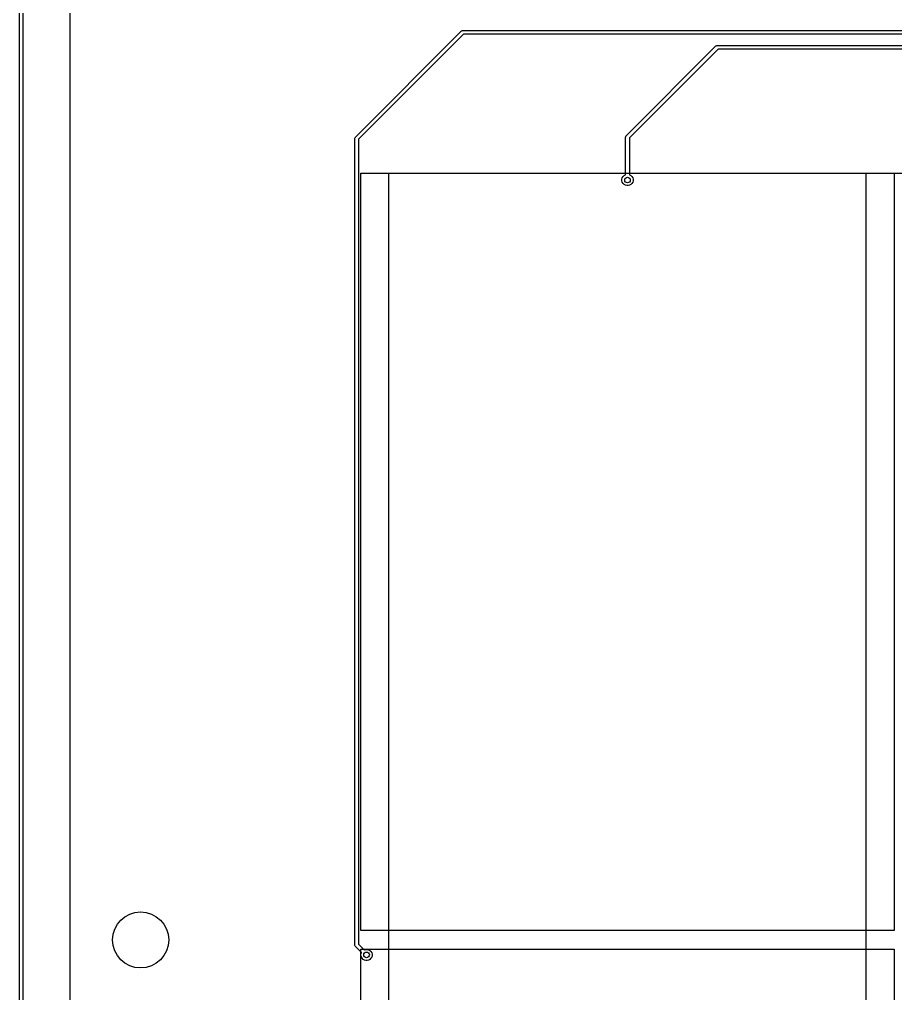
# Model space of a CAD drawing. Header units: millimetres. Extents: x 45 to 545, y -265 to -129.
# Drawn here: x 45 to 91.8, y -208 to -155.9 of the extents above; entities that cross this region are included whole.
import ezdxf

# ---------------------------------------------------------------- set-up
doc = ezdxf.new("R2010")
doc.units = ezdxf.units.MM
for name, color, linetype, true_color in [('B.Cu', 151, 'CONTINUOUS', 0x6fccdb), ('Edge.Cuts', 111, 'CONTINUOUS', 0x81ffbe), ('F.Cu', 241, 'CONTINUOUS', 0xe27299), ('User.4', 31, 'CONTINUOUS', 0xd8c852)]:
    doc.layers.add(name, color=color, linetype=linetype, true_color=true_color)

msp = doc.modelspace()

# ---------------------------------------------------------------- linework, layer by layer
at = {"layer": 'B.Cu', "linetype": 'CONTINUOUS'}
for p, q in [((45.2005, -249.775), (45.2005, -152)), ((47.7, -152), (47.7, -249.775)), ((62.954289, -162.204289), (68.629289, -156.529289)), ((68.741422, -156.7), (63.125, -162.316422)), ((68.629289, -156.529289), (68.644443, -156.516853)), ((68.644443, -156.516853), (68.680491, -156.501921)), ((68.680491, -156.501921), (68.7, -156.5)), ((68.7, -156.5), (135.758578, -156.5)), ((135.8, -156.7), (68.741422, -156.7)), ((77.429289, -162.129289), (82.229289, -157.329289)), ((82.341422, -157.5), (77.6, -162.241422)), ((82.229289, -157.329289), (82.244443, -157.316853)), ((82.244443, -157.316853), (82.280491, -157.301921)), ((82.280491, -157.301921), (82.3, -157.3)), ((82.3, -157.3), (136.658578, -157.3)), ((136.7, -157.5), (82.341422, -157.5)), ((62.925, -162.275), (62.926921, -162.255491)), ((62.925, -205.4), (62.925, -162.275)), ((62.926921, -162.255491), (62.941853, -162.219443)), ((62.941853, -162.219443), (62.954289, -162.204289)), ((63.125, -162.316422), (63.125, -205.358578)), ((77.4, -162.2), (77.401921, -162.180491)), ((77.4, -164.218869), (77.4, -162.2)), ((77.401921, -162.180491), (77.416853, -162.144443)), ((77.416853, -162.144443), (77.416854, -162.144442)), ((77.416854, -162.144442), (77.429289, -162.129289)), ((77.6, -162.241422), (77.6, -164.218869)), ((77.202567, -164.460842), (77.222836, -164.385195)), ((77.202567, -164.539158), (77.202567, -164.460842)), ((77.222836, -164.614805), (77.202567, -164.539158)), ((77.222836, -164.385195), (77.261994, -164.317372)), ((77.261994, -164.317372), (77.317372, -164.261994)), ((77.317372, -164.261994), (77.385195, -164.222836)), ((77.385195, -164.222836), (77.4, -164.218869)), ((77.6, -164.218869), (77.614805, -164.222836)), ((77.614805, -164.222836), (77.682628, -164.261994)), ((77.682628, -164.261994), (77.738006, -164.317372)), ((77.738006, -164.317372), (77.777164, -164.385195)), ((77.777164, -164.385195), (77.797433, -164.460842)), ((77.797433, -164.539158), (77.777164, -164.614805)), ((77.797433, -164.460842), (77.797433, -164.539158)), ((77.261994, -164.682628), (77.222836, -164.614805)), ((77.317372, -164.738006), (77.261994, -164.682628)), ((77.385195, -164.777164), (77.317372, -164.738006)), ((77.460842, -164.797433), (77.385195, -164.777164)), ((77.539158, -164.797433), (77.460842, -164.797433)), ((77.614805, -164.777164), (77.539158, -164.797433)), ((77.682628, -164.738006), (77.614805, -164.777164)), ((77.738006, -164.682628), (77.682628, -164.738006)), ((77.777164, -164.614805), (77.738006, -164.682628)), ((62.926921, -205.419509), (62.925, -205.4)), ((62.941853, -205.455557), (62.926921, -205.419509)), ((62.954289, -205.470711), (62.941853, -205.455557)), ((63.280499, -205.796921), (62.954289, -205.470711)), ((63.125, -205.358578), (63.421921, -205.655499)), ((63.421921, -205.655499), (63.435195, -205.647836)), ((63.435195, -205.647836), (63.510842, -205.627567)), ((63.510842, -205.627567), (63.589158, -205.627567)), ((63.589158, -205.627567), (63.664805, -205.647836)), ((63.664805, -205.647836), (63.732628, -205.686994)), ((63.732628, -205.686994), (63.788006, -205.742372)), ((63.252567, -205.885842), (63.272836, -205.810195)), ((63.252567, -205.964158), (63.252567, -205.885842)), ((63.272836, -206.039805), (63.252567, -205.964158)), ((63.272836, -205.810195), (63.280499, -205.796921)), ((63.311994, -206.107628), (63.272836, -206.039805)), ((63.367372, -206.163006), (63.311994, -206.107628)), ((63.435195, -206.202164), (63.367372, -206.163006)), ((63.510842, -206.222433), (63.435195, -206.202164)), ((63.664805, -206.202164), (63.589158, -206.222433)), ((63.732628, -206.163006), (63.664805, -206.202164)), ((63.788006, -206.107628), (63.732628, -206.163006)), ((63.788006, -205.742372), (63.827164, -205.810195)), ((63.827164, -206.039805), (63.788006, -206.107628)), ((63.827164, -205.810195), (63.847433, -205.885842)), ((63.847433, -205.964158), (63.827164, -206.039805)), ((63.847433, -205.885842), (63.847433, -205.964158)), ((63.589158, -206.222433), (63.510842, -206.222433))]:
    msp.add_line(p, q, dxfattribs=at)
at = {"layer": 'B.Cu'}
for centre in [(77.5, -164.5), (63.55, -205.925)]:
    msp.add_circle(centre, 0.15, dxfattribs=at)
at = {"layer": 'Edge.Cuts', "linetype": 'CONTINUOUS'}
msp.add_line((45, -260.475), (45, -132), dxfattribs=at)
at = {"layer": 'Edge.Cuts'}
msp.add_circle((51.475, -205.125), 1.5, dxfattribs=at)
at = {"layer": 'F.Cu', "linetype": 'CONTINUOUS'}
for p, q in [((45.2005, -249.775), (45.2005, -152)), ((47.7, -152), (47.7, -249.775)), ((63.25, -204.625), (63.25, -164.125)), ((63.25, -164.125), (91.75, -164.125)), ((91.75, -164.125), (91.75, -204.625)), ((91.75, -204.625), (63.25, -204.625)), ((63.25, -246.125), (63.25, -205.625)), ((63.25, -205.625), (91.75, -205.625)), ((91.75, -205.625), (91.75, -246.125))]:
    msp.add_line(p, q, dxfattribs=at)
at = {"layer": 'F.Cu'}
for centre in [(77.5, -164.5), (63.55, -205.925)]:
    msp.add_circle(centre, 0.15, dxfattribs=at)
at = {"layer": 'User.4', "linetype": 'CONTINUOUS'}
for p, q in [((64.75, -164.125), (90.25, -164.125)), ((64.75, -246.125), (64.75, -164.125)), ((90.25, -164.125), (93.75, -164.125)), ((90.25, -246.125), (90.25, -164.125))]:
    msp.add_line(p, q, dxfattribs=at)

doc.saveas('drawing.dxf')
